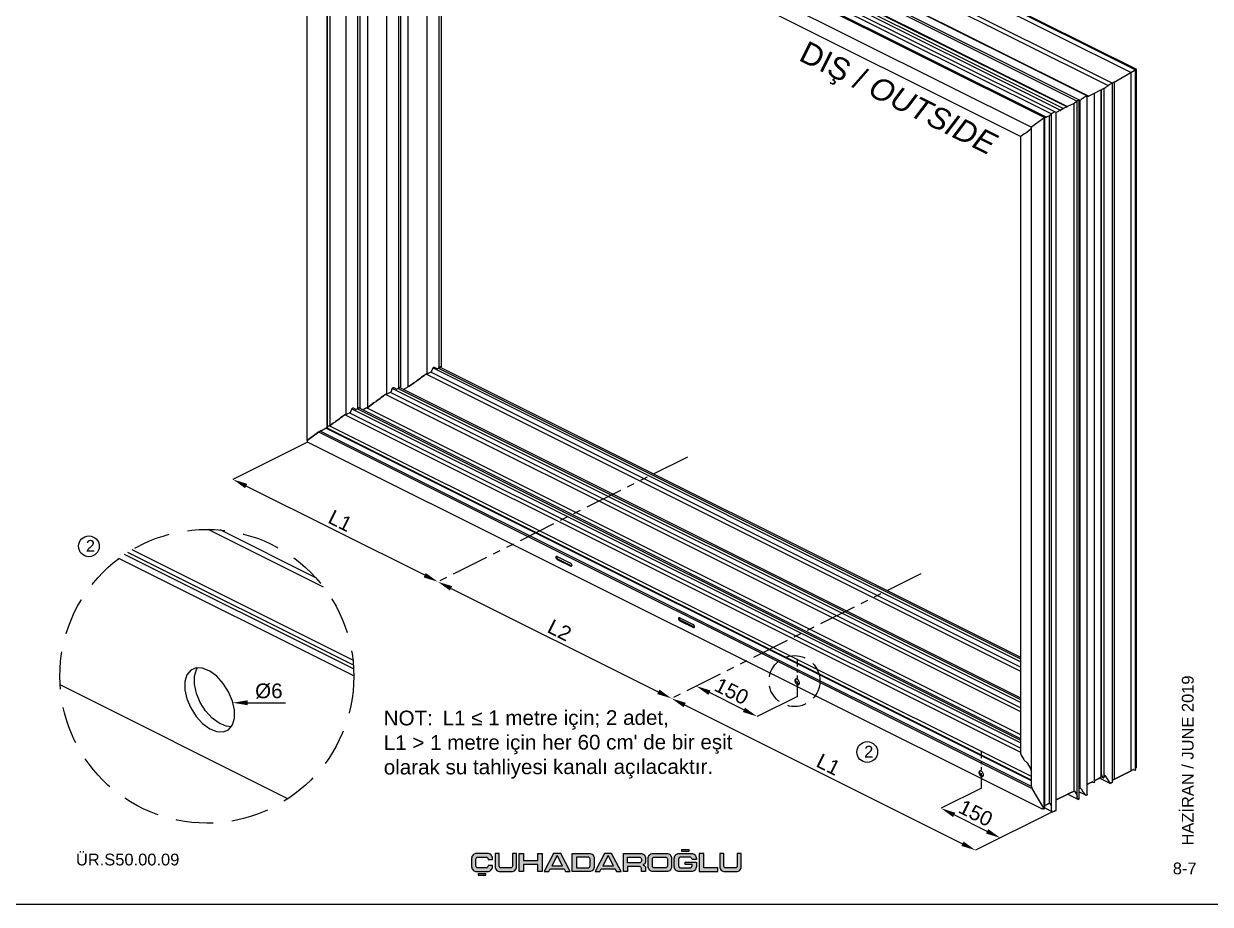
# Model space of a CAD drawing. Header units: millimetres. Extents: x 221 to 2771, y 196 to 840.
# Drawn here: x 1727.4 to 1928.8, y 542.6 to 692.2 of the extents above; entities that cross this region are included whole.
import ezdxf

# ---------------------------------------------------------------- set-up
doc = ezdxf.new("R2010")
doc.units = ezdxf.units.MM
doc.header["$PDMODE"] = 1
doc.linetypes.add('HIDDEN', pattern=[9.525, 6.35, -3.175])
doc.linetypes.add('PHANTOM', pattern=[12.7, 6.35, -1.27, 1.27, -1.27, 1.27, -1.27])
doc.layers.add('ANTET', color=7, linetype='Continuous')
doc.layers.add('antet_k', color=7, linetype='Continuous')
doc.styles.get("Standard").update_dxf_attribs({"font": 'arial.ttf'})
doc.dimstyles.new('ISO-25', dxfattribs={"dimtxt": 2.5, "dimasz": 2.5, "dimexe": 1.25, "dimexo": 0.625, "dimtad": 1, "dimtxsty": 'Standard', "dimcen": 2.5, "dimadec": 0, "dimazin": 0, "dimtfac": 1, "dimtmove": 0, "dimatfit": 3, "dimfxl": 1, "dimarcsym": 0})
doc.dimstyles.new('ISO-25$0', dxfattribs={"dimtxt": 2.5, "dimasz": 2.5, "dimexe": 1.25, "dimexo": 0.625, "dimtad": 1, "dimdec": 1, "dimtxsty": 'Standard', "dimcen": 2.5, "dimadec": 0, "dimazin": 0, "dimtfac": 1, "dimtdec": 1, "dimtmove": 0, "dimatfit": 3, "dimfxl": 1, "dimarcsym": 0})

# ---------------------------------------------------------------- blocks, each defined once
blk = doc.blocks.new('Rev.No.1A')
at = {"insert": (-570.02, 4668.22), "char_height": 2, "width": 54.4479, "attachment_point": 1}
blk.add_mtext('{\\C7;ÜR.S50.00.09}', dxfattribs=at)
blk = doc.blocks.new('S1.A')
at = {"color": 252}
blk.add_lwpolyline([(2269.17, -494.13), (2269.17, -791.13), (2479.17, -791.13), (2479.17, -494.13)], close=True, dxfattribs=at)
blk.add_blockref('Rev.No.1A', (2854.18, -5450.74))
blk = doc.blocks.new('ÇUHADAROĞLU')
at = {"layer": 'ANTET'}
h = blk.add_hatch(color=7, dxfattribs=at)
h.paths.add_polyline_path([(159.1, 19.64, -0.414214), (159.42, 19.96), (160.84, 19.96, -0.414214), (161.16, 19.64), (161.16, 19.54), (161.9, 19.54), (161.9, 19.73, 0.414214), (161.05, 20.59), (159.21, 20.59, 0.414214), (158.36, 19.73), (158.36, 18.36, 0.414214), (159.21, 17.51), (161.05, 17.51, 0.414214), (161.9, 18.36), (161.9, 18.55), (161.16, 18.55), (161.16, 18.46, -0.414214), (160.84, 18.13), (159.42, 18.13, -0.414214), (159.1, 18.46)])
h.paths.add_polyline_path([(159.48, 17.12), (159.48, 16.9), (160.78, 16.9), (160.78, 17.12)])
h.paths.add_polyline_path([(165.15, 17.51, 0.414214), (166, 18.36), (166, 20.59), (165.29, 20.59), (165.29, 18.39, -0.414214), (165.03, 18.13), (163.32, 18.13, -0.414214), (163.06, 18.39), (163.06, 20.59), (162.35, 20.59), (162.35, 18.36, 0.414214), (163.2, 17.51)])
h.paths.add_polyline_path([(167.19, 18.73), (169.58, 18.73), (169.58, 17.51), (170.32, 17.51), (170.32, 20.59), (169.58, 20.59), (169.58, 19.36), (167.19, 19.36), (167.19, 20.59), (166.45, 20.59), (166.45, 17.51), (167.19, 17.51)])
h.paths.add_polyline_path([(170.66, 17.51), (171.46, 17.51), (171.69, 17.95), (174.05, 17.95), (174.29, 17.51), (175.09, 17.51), (173.48, 20.6), (172.27, 20.6)])
h.paths.add_polyline_path([(171.97, 18.49), (172.87, 20.23), (173.78, 18.49)], flags=16)
h.paths.add_polyline_path([(175.43, 17.51), (178.34, 17.51, 0.414214), (179.19, 18.36), (179.19, 19.73, 0.414214), (178.34, 20.59), (175.43, 20.59)])
h.paths.add_polyline_path([(176.14, 19.96), (178.15, 19.96, -0.414214), (178.47, 19.64), (178.47, 18.46, -0.414214), (178.15, 18.13), (176.14, 18.13)], flags=16)
h.paths.add_polyline_path([(180.34, 17.95), (182.7, 17.95), (182.94, 17.51), (183.74, 17.51), (182.13, 20.6), (180.92, 20.6), (179.31, 17.51), (180.11, 17.51)])
h.paths.add_polyline_path([(180.62, 18.49), (181.52, 20.23), (182.43, 18.49)], flags=16)
h.paths.add_polyline_path([(184.84, 18.34), (186.84, 18.34, -0.414214), (187.17, 18.02), (187.17, 17.51), (187.88, 17.51), (187.88, 18.21, 0.203358), (187.78, 18.44, 0.098259), (187.5, 18.62), (187.5, 18.7, 0.058399), (187.74, 18.83, 0.246853), (187.88, 19.09), (187.88, 19.73, 0.414214), (187.03, 20.59), (184.13, 20.59), (184.13, 17.51), (184.84, 17.51)])
h.paths.add_polyline_path([(184.84, 18.99), (184.84, 19.96), (186.82, 19.96, -0.414214), (187.17, 19.61), (187.17, 19.31, -0.414214), (186.84, 18.99)], flags=16)
h.paths.add_polyline_path([(191.45, 17.51, 0.414214), (192.31, 18.36), (192.31, 19.73, 0.414214), (191.45, 20.59), (189.19, 20.59, 0.414214), (188.33, 19.73), (188.33, 18.36, 0.414214), (189.19, 17.51)])
h.paths.add_polyline_path([(189.37, 18.13, -0.414214), (189.05, 18.46), (189.05, 19.64, -0.414214), (189.37, 19.96), (191.27, 19.96, -0.414214), (191.59, 19.64), (191.59, 18.46, -0.414214), (191.27, 18.13)], flags=16)
h.paths.add_polyline_path([(193.61, 17.51), (195.66, 17.51, 0.414214), (196.51, 18.36), (196.51, 19.11), (194.59, 19.11), (194.59, 18.7), (195.78, 18.7), (195.78, 18.54, -0.414214), (195.37, 18.13), (193.9, 18.13, -0.414214), (193.49, 18.54), (193.49, 19.55, -0.414214), (193.9, 19.96), (195.37, 19.96, -0.407741), (195.78, 19.56), (196.51, 19.56), (196.51, 19.73, 0.414214), (195.66, 20.59), (193.61, 20.59, 0.414214), (192.76, 19.73), (192.76, 18.36, 0.414214)])
h.paths.add_polyline_path([(195.28, 20.97), (195.28, 21.19), (193.99, 21.19), (193.99, 20.97)])
h.paths.add_polyline_path([(200.14, 17.51), (200.14, 18.13), (197.76, 18.13), (197.76, 20.59), (196.97, 20.59), (196.97, 17.51)])
h.paths.add_polyline_path([(201.2, 18.39), (201.2, 20.59), (200.48, 20.59), (200.48, 18.36, 0.414214), (201.34, 17.51), (203.28, 17.51, 0.414214), (204.13, 18.36), (204.13, 20.59), (203.42, 20.59), (203.42, 18.39, -0.414214), (203.16, 18.13), (201.46, 18.13, -0.414214)])
h = blk.add_hatch(color=7, dxfattribs=at)
h.paths.add_polyline_path([(159.1, 19.64, -0.414214), (159.42, 19.96), (160.84, 19.96, -0.414214), (161.16, 19.64), (161.16, 19.54), (161.9, 19.54), (161.9, 19.73, 0.414214), (161.05, 20.59), (159.21, 20.59, 0.414214), (158.36, 19.73), (158.36, 18.36, 0.414214), (159.21, 17.51), (161.05, 17.51, 0.414214), (161.9, 18.36), (161.9, 18.55), (161.16, 18.55), (161.16, 18.46, -0.414214), (160.84, 18.13), (159.42, 18.13, -0.414214), (159.1, 18.46)])
h.paths.add_polyline_path([(159.48, 17.12), (159.48, 16.9), (160.78, 16.9), (160.78, 17.12)])
h.paths.add_polyline_path([(165.15, 17.51, 0.414214), (166, 18.36), (166, 20.59), (165.29, 20.59), (165.29, 18.39, -0.414214), (165.03, 18.13), (163.32, 18.13, -0.414214), (163.06, 18.39), (163.06, 20.59), (162.35, 20.59), (162.35, 18.36, 0.414214), (163.2, 17.51)])
h.paths.add_polyline_path([(167.19, 18.73), (169.58, 18.73), (169.58, 17.51), (170.32, 17.51), (170.32, 20.59), (169.58, 20.59), (169.58, 19.36), (167.19, 19.36), (167.19, 20.59), (166.45, 20.59), (166.45, 17.51), (167.19, 17.51)])
h.paths.add_polyline_path([(170.66, 17.51), (171.46, 17.51), (171.69, 17.95), (174.05, 17.95), (174.29, 17.51), (175.09, 17.51), (173.48, 20.6), (172.27, 20.6)])
h.paths.add_polyline_path([(171.97, 18.49), (172.87, 20.23), (173.78, 18.49)], flags=16)
h.paths.add_polyline_path([(175.43, 17.51), (178.34, 17.51, 0.414214), (179.19, 18.36), (179.19, 19.73, 0.414214), (178.34, 20.59), (175.43, 20.59)])
h.paths.add_polyline_path([(176.14, 19.96), (178.15, 19.96, -0.414214), (178.47, 19.64), (178.47, 18.46, -0.414214), (178.15, 18.13), (176.14, 18.13)], flags=16)
h.paths.add_polyline_path([(180.34, 17.95), (182.7, 17.95), (182.94, 17.51), (183.74, 17.51), (182.13, 20.6), (180.92, 20.6), (179.31, 17.51), (180.11, 17.51)])
h.paths.add_polyline_path([(180.62, 18.49), (181.52, 20.23), (182.43, 18.49)], flags=16)
h.paths.add_polyline_path([(184.84, 18.34), (186.84, 18.34, -0.414214), (187.17, 18.02), (187.17, 17.51), (187.88, 17.51), (187.88, 18.21, 0.203358), (187.78, 18.44, 0.098259), (187.5, 18.62), (187.5, 18.7, 0.058399), (187.74, 18.83, 0.246853), (187.88, 19.09), (187.88, 19.73, 0.414214), (187.03, 20.59), (184.13, 20.59), (184.13, 17.51), (184.84, 17.51)])
h.paths.add_polyline_path([(184.84, 18.99), (184.84, 19.96), (186.82, 19.96, -0.414214), (187.17, 19.61), (187.17, 19.31, -0.414214), (186.84, 18.99)], flags=16)
h.paths.add_polyline_path([(191.45, 17.51, 0.414214), (192.31, 18.36), (192.31, 19.73, 0.414214), (191.45, 20.59), (189.19, 20.59, 0.414214), (188.33, 19.73), (188.33, 18.36, 0.414214), (189.19, 17.51)])
h.paths.add_polyline_path([(189.37, 18.13, -0.414214), (189.05, 18.46), (189.05, 19.64, -0.414214), (189.37, 19.96), (191.27, 19.96, -0.414214), (191.59, 19.64), (191.59, 18.46, -0.414214), (191.27, 18.13)], flags=16)
h.paths.add_polyline_path([(193.61, 17.51), (195.66, 17.51, 0.414214), (196.51, 18.36), (196.51, 19.11), (194.59, 19.11), (194.59, 18.7), (195.78, 18.7), (195.78, 18.54, -0.414214), (195.37, 18.13), (193.9, 18.13, -0.414214), (193.49, 18.54), (193.49, 19.55, -0.414214), (193.9, 19.96), (195.37, 19.96, -0.407741), (195.78, 19.56), (196.51, 19.56), (196.51, 19.73, 0.414214), (195.66, 20.59), (193.61, 20.59, 0.414214), (192.76, 19.73), (192.76, 18.36, 0.414214)])
h.paths.add_polyline_path([(195.28, 20.97), (195.28, 21.19), (193.99, 21.19), (193.99, 20.97)])
h.paths.add_polyline_path([(200.14, 17.51), (200.14, 18.13), (197.76, 18.13), (197.76, 20.59), (196.97, 20.59), (196.97, 17.51)])
h.paths.add_polyline_path([(201.2, 18.39), (201.2, 20.59), (200.48, 20.59), (200.48, 18.36, 0.414214), (201.34, 17.51), (203.28, 17.51, 0.414214), (204.13, 18.36), (204.13, 20.59), (203.42, 20.59), (203.42, 18.39, -0.414214), (203.16, 18.13), (201.46, 18.13, -0.414214)])
at = {"layer": 'ANTET', "color": 7}
for points in [[(159.42, 18.13, -0.414214), (159.1, 18.46), (159.1, 19.64, -0.414214), (159.42, 19.96), (160.84, 19.96, -0.414214), (161.16, 19.64), (161.16, 19.54), (161.9, 19.54), (161.9, 19.73, 0.414214), (161.05, 20.59), (159.21, 20.59, 0.414214), (158.36, 19.73), (158.36, 18.36, 0.414214), (159.21, 17.51), (161.05, 17.51, 0.414214), (161.9, 18.36), (161.9, 18.55), (161.16, 18.55), (161.16, 18.46, -0.414214), (160.84, 18.13)], [(159.42, 18.13, -0.414214), (159.1, 18.46), (159.1, 19.64, -0.414214), (159.42, 19.96), (160.84, 19.96, -0.414214), (161.16, 19.64), (161.16, 19.54), (161.9, 19.54), (161.9, 19.73, 0.414214), (161.05, 20.59), (159.21, 20.59, 0.414214), (158.36, 19.73), (158.36, 18.36, 0.414214), (159.21, 17.51), (161.05, 17.51, 0.414214), (161.9, 18.36), (161.9, 18.55), (161.16, 18.55), (161.16, 18.46, -0.414214), (160.84, 18.13)], [(165.03, 18.13), (163.32, 18.13, -0.414214), (163.06, 18.39), (163.06, 20.59), (162.35, 20.59), (162.35, 18.36, 0.414214), (163.2, 17.51), (165.15, 17.51, 0.414214), (166, 18.36), (166, 20.59), (165.29, 20.59), (165.29, 18.39, -0.414214)], [(165.03, 18.13), (163.32, 18.13, -0.414214), (163.06, 18.39), (163.06, 20.59), (162.35, 20.59), (162.35, 18.36, 0.414214), (163.2, 17.51), (165.15, 17.51, 0.414214), (166, 18.36), (166, 20.59), (165.29, 20.59), (165.29, 18.39, -0.414214)], [(175.43, 17.51), (175.43, 20.59), (178.34, 20.59, -0.414214), (179.19, 19.73), (179.19, 18.36, -0.414214), (178.34, 17.51)], [(175.43, 17.51), (175.43, 20.59), (178.34, 20.59, -0.414214), (179.19, 19.73), (179.19, 18.36, -0.414214), (178.34, 17.51)], [(187.88, 18.21), (187.88, 17.51), (187.17, 17.51), (187.17, 18.02, 0.414214), (186.84, 18.34), (184.84, 18.34), (184.84, 17.51), (184.13, 17.51), (184.13, 20.59), (187.03, 20.59, -0.414214), (187.88, 19.73), (187.88, 19.09, -0.246853), (187.74, 18.83, -0.058399), (187.5, 18.7), (187.5, 18.62, -0.098259), (187.78, 18.44, -0.203358)], [(187.88, 18.21), (187.88, 17.51), (187.17, 17.51), (187.17, 18.02, 0.414214), (186.84, 18.34), (184.84, 18.34), (184.84, 17.51), (184.13, 17.51), (184.13, 20.59), (187.03, 20.59, -0.414214), (187.88, 19.73), (187.88, 19.09, -0.246853), (187.74, 18.83, -0.058399), (187.5, 18.7), (187.5, 18.62, -0.098259), (187.78, 18.44, -0.203358)], [(191.45, 17.51), (189.19, 17.51, -0.414214), (188.33, 18.36), (188.33, 19.73, -0.414214), (189.19, 20.59), (191.45, 20.59, -0.414214), (192.31, 19.73), (192.31, 18.36, -0.414214)], [(191.45, 17.51), (189.19, 17.51, -0.414214), (188.33, 18.36), (188.33, 19.73, -0.414214), (189.19, 20.59), (191.45, 20.59, -0.414214), (192.31, 19.73), (192.31, 18.36, -0.414214)], [(195.78, 18.54), (195.78, 18.7), (194.59, 18.7), (194.59, 19.11), (196.51, 19.11), (196.51, 18.36, -0.414214), (195.66, 17.51), (193.61, 17.51, -0.414214), (192.76, 18.36), (192.76, 19.73, -0.414214), (193.61, 20.59), (195.66, 20.59, -0.414214), (196.51, 19.73), (196.51, 19.56), (195.78, 19.56, 0.407741), (195.37, 19.96), (193.9, 19.96, 0.414214), (193.49, 19.55), (193.49, 18.54, 0.414214), (193.9, 18.13), (195.37, 18.13, 0.414214)], [(195.78, 18.54), (195.78, 18.7), (194.59, 18.7), (194.59, 19.11), (196.51, 19.11), (196.51, 18.36, -0.414214), (195.66, 17.51), (193.61, 17.51, -0.414214), (192.76, 18.36), (192.76, 19.73, -0.414214), (193.61, 20.59), (195.66, 20.59, -0.414214), (196.51, 19.73), (196.51, 19.56), (195.78, 19.56, 0.407741), (195.37, 19.96), (193.9, 19.96, 0.414214), (193.49, 19.55), (193.49, 18.54, 0.414214), (193.9, 18.13), (195.37, 18.13, 0.414214)], [(201.34, 17.51), (203.28, 17.51, 0.414214), (204.13, 18.36), (204.13, 20.59), (203.42, 20.59), (203.42, 18.39, -0.414214), (203.16, 18.13), (201.46, 18.13, -0.414214), (201.2, 18.39), (201.2, 20.59), (200.48, 20.59), (200.48, 18.36, 0.414214)], [(201.34, 17.51), (203.28, 17.51, 0.414214), (204.13, 18.36), (204.13, 20.59), (203.42, 20.59), (203.42, 18.39, -0.414214), (203.16, 18.13), (201.46, 18.13, -0.414214), (201.2, 18.39), (201.2, 20.59), (200.48, 20.59), (200.48, 18.36, 0.414214)], [(178.47, 19.64, 0.414214), (178.15, 19.96), (176.14, 19.96), (176.14, 18.13), (178.15, 18.13, 0.414214), (178.47, 18.46)], [(178.47, 19.64, 0.414214), (178.15, 19.96), (176.14, 19.96), (176.14, 18.13), (178.15, 18.13, 0.414214), (178.47, 18.46)], [(186.82, 19.96, -0.414214), (187.17, 19.61), (187.17, 19.31, -0.414214), (186.84, 18.99), (184.84, 18.99), (184.84, 19.96)], [(186.82, 19.96, -0.414214), (187.17, 19.61), (187.17, 19.31, -0.414214), (186.84, 18.99), (184.84, 18.99), (184.84, 19.96)], [(191.59, 19.64), (191.59, 18.46, -0.414214), (191.27, 18.13), (189.37, 18.13, -0.414214), (189.05, 18.46), (189.05, 19.64, -0.414214), (189.37, 19.96), (191.27, 19.96, -0.414214)], [(191.59, 19.64), (191.59, 18.46, -0.414214), (191.27, 18.13), (189.37, 18.13, -0.414214), (189.05, 18.46), (189.05, 19.64, -0.414214), (189.37, 19.96), (191.27, 19.96, -0.414214)]]:
    blk.add_lwpolyline(points, format="xyb", close=True, dxfattribs=at)
for points in [[(167.19, 20.59), (167.19, 19.36), (169.58, 19.36), (169.58, 20.59), (170.32, 20.59), (170.32, 17.51), (169.58, 17.51), (169.58, 18.73), (167.19, 18.73), (167.19, 17.51), (166.45, 17.51), (166.45, 20.59)], [(167.19, 20.59), (167.19, 19.36), (169.58, 19.36), (169.58, 20.59), (170.32, 20.59), (170.32, 17.51), (169.58, 17.51), (169.58, 18.73), (167.19, 18.73), (167.19, 17.51), (166.45, 17.51), (166.45, 20.59)], [(171.46, 17.51), (171.69, 17.95), (174.05, 17.95), (174.29, 17.51), (175.09, 17.51), (173.48, 20.6), (172.27, 20.6), (170.66, 17.51)], [(171.46, 17.51), (171.69, 17.95), (174.05, 17.95), (174.29, 17.51), (175.09, 17.51), (173.48, 20.6), (172.27, 20.6), (170.66, 17.51)], [(171.97, 18.49), (173.78, 18.49), (172.87, 20.23)], [(171.97, 18.49), (173.78, 18.49), (172.87, 20.23)], [(180.11, 17.51), (180.34, 17.95), (182.7, 17.95), (182.94, 17.51), (183.74, 17.51), (182.13, 20.6), (180.92, 20.6), (179.31, 17.51)], [(180.11, 17.51), (180.34, 17.95), (182.7, 17.95), (182.94, 17.51), (183.74, 17.51), (182.13, 20.6), (180.92, 20.6), (179.31, 17.51)], [(180.62, 18.49), (182.43, 18.49), (181.52, 20.23)], [(180.62, 18.49), (182.43, 18.49), (181.52, 20.23)], [(193.99, 21.19), (193.99, 20.97), (195.28, 20.97), (195.28, 21.19)], [(193.99, 21.19), (193.99, 20.97), (195.28, 20.97), (195.28, 21.19)], [(196.97, 20.59), (196.97, 17.51), (200.14, 17.51), (200.14, 18.13), (197.76, 18.13), (197.76, 20.59)], [(196.97, 20.59), (196.97, 17.51), (200.14, 17.51), (200.14, 18.13), (197.76, 18.13), (197.76, 20.59)], [(159.48, 17.12), (159.48, 16.9), (160.78, 16.9), (160.78, 17.12)], [(159.48, 17.12), (159.48, 16.9), (160.78, 16.9), (160.78, 17.12)]]:
    blk.add_lwpolyline(points, close=True, dxfattribs=at)
blk = doc.blocks.new('S50_SYF1')
blk.add_blockref('ÇUHADAROĞLU', (692.04, 2042.44))
at = {"layer": 'antet_k', "color": 0}
blk.add_blockref('S1.A', (-1500.92, 2845.51), dxfattribs=at)
blk = doc.blocks.new('*D111')
at = {"color": 0, "lineweight": -2}
for p, q in [((1602.47, 2136.4), (1602.47, 2136.4)), ((1635.02, 2120.14), (1604.71, 2135.28)), ((1637.25, 2119.02), (1637.25, 2119.02))]:
    blk.add_line(p, q, dxfattribs=at)
at = {"color": 0}
for points in [[(1604.89, 2135.65), (1604.52, 2134.91), (1602.47, 2136.4)], [(1634.83, 2119.76), (1635.2, 2120.51), (1637.25, 2119.02)]]:
    blk.add_solid(points, dxfattribs=at)
at = {"layer": 'Defpoints', "color": 0}
for p in [(1602.47, 2136.4), (1602.47, 2136.4), (1637.25, 2119.02)]:
    blk.add_point(p, dxfattribs=at)
at = {"color": 0, "insert": (1620.7, 2129.39), "char_height": 2.5, "attachment_point": 5, "rotation": 333.4505}
blk.add_mtext('{L1}', dxfattribs=at)
blk = doc.blocks.new('*D112')
at = {"color": 0, "lineweight": -2}
for p, q in [((1637.25, 2119.02), (1637.25, 2119.02)), ((1639.49, 2117.9), (1674.67, 2100.32)), ((1676.91, 2099.21), (1676.91, 2099.21))]:
    blk.add_line(p, q, dxfattribs=at)
at = {"color": 0}
for points in [[(1639.68, 2118.27), (1639.3, 2117.53), (1637.25, 2119.02)], [(1674.48, 2099.95), (1674.86, 2100.7), (1676.91, 2099.21)]]:
    blk.add_solid(points, dxfattribs=at)
at = {"layer": 'Defpoints', "color": 0}
for p in [(1637.25, 2119.02), (1676.91, 2099.21), (1676.91, 2099.21)]:
    blk.add_point(p, dxfattribs=at)
at = {"color": 0, "insert": (1657.92, 2110.79), "char_height": 2.5, "attachment_point": 5, "rotation": 333.4505}
blk.add_mtext('{L2}', dxfattribs=at)
blk = doc.blocks.new('*D113')
at = {"color": 0, "lineweight": -2}
for p, q in [((1676.91, 2099.21), (1676.91, 2099.21)), ((1679.14, 2098.09), (1726.29, 2074.53)), ((1728.53, 2073.41), (1728.53, 2073.41))]:
    blk.add_line(p, q, dxfattribs=at)
at = {"color": 0}
for points in [[(1679.33, 2098.46), (1678.96, 2097.71), (1676.91, 2099.21)], [(1726.11, 2074.16), (1726.48, 2074.9), (1728.53, 2073.41)]]:
    blk.add_solid(points, dxfattribs=at)
at = {"layer": 'Defpoints', "color": 0}
for p in [(1676.91, 2099.21), (1728.53, 2073.41), (1728.53, 2073.41)]:
    blk.add_point(p, dxfattribs=at)
at = {"color": 0, "insert": (1703.56, 2087.99), "char_height": 2.5, "attachment_point": 5, "rotation": 333.4505}
blk.add_mtext('{L1}', dxfattribs=at)
blk = doc.blocks.new('*D109')
at = {"color": 0, "lineweight": -2}
for p, q in [((1681.11, 2101.3), (1681.11, 2101.3)), ((1689.2, 2097.26), (1683.34, 2100.19)), ((1691.44, 2096.14), (1691.44, 2096.14))]:
    blk.add_line(p, q, dxfattribs=at)
at = {"color": 0}
for points in [[(1683.53, 2100.56), (1683.16, 2099.81), (1681.11, 2101.3)], [(1689.02, 2096.89), (1689.39, 2097.63), (1691.44, 2096.14)]]:
    blk.add_solid(points, dxfattribs=at)
at = {"layer": 'Defpoints', "color": 0}
for p in [(1681.11, 2101.3), (1681.11, 2101.3), (1691.44, 2096.14)]:
    blk.add_point(p, dxfattribs=at)
at = {"color": 0, "insert": (1687.12, 2100.42), "char_height": 2.5, "attachment_point": 5, "rotation": 333.4505}
blk.add_mtext('{150}', dxfattribs=at)
blk = doc.blocks.new('*D110')
at = {"color": 0, "lineweight": -2}
for p, q in [((1722.67, 2080.54), (1722.67, 2080.54)), ((1730.49, 2076.63), (1724.91, 2079.42)), ((1732.73, 2075.51), (1732.73, 2075.51))]:
    blk.add_line(p, q, dxfattribs=at)
at = {"color": 0}
for points in [[(1725.09, 2079.79), (1724.72, 2079.05), (1722.67, 2080.54)], [(1730.3, 2076.26), (1730.68, 2077), (1732.73, 2075.51)]]:
    blk.add_solid(points, dxfattribs=at)
at = {"layer": 'Defpoints', "color": 0}
for p in [(1722.67, 2080.54), (1722.67, 2080.54), (1732.73, 2075.51)]:
    blk.add_point(p, dxfattribs=at)
at = {"color": 0, "insert": (1728.55, 2079.72), "char_height": 2.5, "attachment_point": 5, "rotation": 333.4505}
blk.add_mtext('{150}', dxfattribs=at)
blk = doc.blocks.new('*D135')
at = {"color": 0, "lineweight": -2}
for p, q in [((1762.91, 576.85), (1762.91, 576.85)), ((1765.41, 576.85), (1771.83, 576.85))]:
    blk.add_line(p, q, dxfattribs=at)
at = {"color": 0}
blk.add_solid([(1765.41, 577.26), (1765.41, 576.43), (1762.91, 576.85)], dxfattribs=at)
at = {"layer": 'Defpoints', "color": 0}
blk.add_point((1762.91, 576.85), dxfattribs=at)
blk.add_point((1762.91, 576.85), dxfattribs=at)
at = {"color": 0, "insert": (1769.03, 578.82), "char_height": 2.5, "attachment_point": 5}
blk.add_mtext('{Ø6}', dxfattribs=at)
blk = doc.blocks.new('50S14 - STT.F1A')
at = {"color": 251, "linetype": 'Continuous'}
for p, q in [((1628.85, 2268.6), (1754.95, 2205.55)), ((1629.35, 2269.13), (1755.67, 2205.97)), ((1630.8, 2268.57), (1755.82, 2206.06)), ((1625.1, 2266.27), (1751.03, 2203.31)), ((1625.6, 2266.8), (1751.78, 2203.71)), ((1619.93, 2263.97), (1746.1, 2200.88)), ((1621.25, 2264.67), (1747.47, 2201.56)), ((1623.04, 2263.82), (1747.68, 2201.49)), ((1623.1, 2263.85), (1747.75, 2201.53)), ((1615.81, 2261.95), (1742.03, 2198.84)), ((1619.42, 2262.01), (1744.06, 2199.68)), ((1619.48, 2262.04), (1744.13, 2199.72)), ((1619.84, 2263.64), (1745.77, 2200.68)), ((1615.06, 2143), (1615.06, 2260.31)), ((1615.2, 2260.39), (1740.33, 2197.82)), ((1615.56, 2261.39), (1741.39, 2198.48)), ((1615.93, 2260.25), (1740.56, 2197.93)), ((1618.34, 2261.43), (1742.95, 2199.12)), ((1618.72, 2261.76), (1743.45, 2199.39)), ((1617.33, 2256.55), (1738.01, 2196.21)), ((1618.46, 2145.21), (1618.46, 2255.98)), ((1618.49, 2145.29), (1618.49, 2255.97)), ((1618.99, 2145.59), (1618.99, 2255.72)), ((1621.33, 2252.1), (1736.21, 2194.66)), ((1621.68, 2147.46), (1621.68, 2251.92)), ((1623.69, 2148.45), (1623.69, 2250.92)), ((1624.06, 2148.65), (1624.06, 2250.74)), ((1625.35, 2148.66), (1625.35, 2250.09)), ((1628.58, 2150.92), (1628.58, 2248.47)), ((1630.6, 2151.93), (1630.6, 2247.47)), ((1630.96, 2152.1), (1630.96, 2247.28)), ((1632.23, 2152.12), (1632.23, 2246.65)), ((1635.46, 2154.38), (1635.46, 2245.03)), ((1637.48, 2155.39), (1637.48, 2244.03)), ((1637.84, 2155.56), (1637.84, 2243.84)), ((1752.07, 2203.89), (1755.82, 2206.06)), ((1754.95, 2086.89), (1754.95, 2205.55)), ((1755.67, 2087.15), (1755.67, 2205.97)), ((1755.82, 2087.4), (1755.82, 2206.06)), ((1751.13, 2203.39), (1751.04, 2203.32)), ((1751.73, 2203.7), (1751.2, 2203.43)), ((1751.9, 2203.8), (1751.78, 2203.71)), ((1751.78, 2085.06), (1751.78, 2203.71)), ((1752.11, 2203.65), (1752.07, 2203.89)), ((1752.11, 2085.47), (1752.11, 2203.65)), ((1747.14, 2201.38), (1746.81, 2201.16)), ((1747.46, 2201.56), (1747.34, 2201.5)), ((1747.47, 2082.85), (1747.47, 2201.56)), ((1747.68, 2201.49), (1747.47, 2201.39)), ((1747.75, 2201.53), (1747.68, 2201.49)), ((1750.52, 2202.91), (1747.75, 2201.53)), ((1748.73, 2084.99), (1748.73, 2202.02)), ((1749.85, 2085.82), (1749.85, 2202.58)), ((1749.91, 2086.28), (1749.91, 2202.61)), ((1750.36, 2085.93), (1750.36, 2202.83)), ((1750.95, 2203.21), (1750.59, 2202.95)), ((1751.03, 2203.31), (1750.96, 2203.22)), ((1743.45, 2199.39), (1743.34, 2199.35)), ((1744.06, 2199.68), (1743.46, 2199.38)), ((1744.13, 2199.72), (1744.06, 2199.68)), ((1745.26, 2200.28), (1744.13, 2199.72)), ((1745.26, 2083.48), (1745.26, 2200.28)), ((1745.69, 2200.58), (1745.33, 2200.32)), ((1745.77, 2200.65), (1745.7, 2200.59)), ((1745.77, 2082.31), (1745.77, 2200.68)), ((1745.87, 2200.76), (1745.78, 2200.69)), ((1746.06, 2200.86), (1745.94, 2200.8)), ((1746.11, 2082.22), (1746.11, 2200.88)), ((1746.25, 2200.77), (1746.11, 2200.7)), ((1746.25, 2083.98), (1746.25, 2200.77)), ((1746.75, 2201.11), (1746.47, 2200.91)), ((1740.1, 2197.75), (1738.1, 2196.3)), ((1740.27, 2197.84), (1740.17, 2197.79)), ((1740.17, 2080.49), (1740.17, 2197.79)), ((1740.26, 2080.55), (1740.26, 2197.83)), ((1740.55, 2197.93), (1740.29, 2197.8)), ((1740.63, 2197.97), (1740.61, 2197.95)), ((1741.06, 2198.18), (1740.66, 2197.98)), ((1741.06, 2081.39), (1741.06, 2198.18)), ((1741.39, 2198.41), (1741.13, 2198.23)), ((1741.39, 2080.22), (1741.39, 2198.48)), ((1742.01, 2198.84), (1741.66, 2198.66)), ((1742.93, 2199.12), (1742.21, 2198.75)), ((1742.21, 2080.22), (1742.21, 2198.75)), ((1743.01, 2199.09), (1742.99, 2199.08)), ((1743.23, 2199.28), (1743.02, 2199.12)), ((1737.17, 2195.33), (1737.03, 2195.25)), ((1737.92, 2195.87), (1737.29, 2195.41)), ((1738.01, 2084.24), (1738.01, 2196.21)), ((1736.21, 2089.8), (1736.21, 2194.66)), ((1736.69, 2195.02), (1736.28, 2194.72)), ((1636.44, 2155.34), (1736.21, 2105.41)), ((1637.11, 2155.2), (1636.7, 2155.41)), ((1637.11, 2155.2), (1637.53, 2155.41)), ((1736.21, 2105.86), (1637.32, 2155.31)), ((1637.77, 2155.53), (1637.59, 2155.44)), ((1637.59, 2155.44), (1637.77, 2155.53)), ((1736.21, 2106.16), (1637.61, 2155.46)), ((1633.57, 2153.06), (1633.5, 2153.01)), ((1633.5, 2153.01), (1633.57, 2153.06)), ((1634.31, 2153.59), (1633.68, 2153.13)), ((1633.68, 2153.13), (1634.31, 2153.59)), ((1634.36, 2153.65), (1634.36, 2153.63)), ((1634.36, 2153.63), (1634.36, 2153.65)), ((1634.92, 2154.07), (1634.5, 2153.77)), ((1634.5, 2153.77), (1634.92, 2154.07)), ((1736.21, 2103.8), (1635.25, 2154.28)), ((1635.44, 2154.37), (1635.26, 2154.28)), ((1635.26, 2154.28), (1635.44, 2154.37)), ((1635.52, 2154.41), (1636.21, 2154.75)), ((1636.02, 2154.66), (1736.21, 2104.51)), ((1636.24, 2154.75), (1636.24, 2154.91)), ((1628.64, 2150.95), (1629.33, 2151.29)), ((1629.14, 2151.2), (1736.21, 2097.6)), ((1629.36, 2151.29), (1629.36, 2151.45)), ((1629.56, 2151.87), (1736.21, 2098.51)), ((1630.23, 2151.74), (1629.82, 2151.95)), ((1630.23, 2151.74), (1630.65, 2151.95)), ((1736.21, 2098.96), (1630.44, 2151.85)), ((1630.89, 2152.07), (1630.71, 2151.98)), ((1630.71, 2151.98), (1630.89, 2152.07)), ((1736.21, 2099.26), (1630.73, 2152)), ((1631.36, 2151.68), (1632.23, 2152.12)), ((1633.27, 2152.86), (1632.3, 2152.16)), ((1632.3, 2152.16), (1633.27, 2152.86)), ((1626.39, 2149.4), (1625.42, 2148.7)), ((1625.42, 2148.7), (1626.39, 2149.4)), ((1626.69, 2149.6), (1626.62, 2149.55)), ((1626.62, 2149.55), (1626.69, 2149.6)), ((1627.44, 2150.13), (1626.8, 2149.67)), ((1626.8, 2149.67), (1627.44, 2150.13)), ((1627.48, 2150.18), (1627.48, 2150.17)), ((1627.48, 2150.17), (1627.48, 2150.18)), ((1628.04, 2150.61), (1627.62, 2150.31)), ((1627.62, 2150.31), (1628.04, 2150.61)), ((1736.21, 2096.9), (1628.37, 2150.82)), ((1628.56, 2150.91), (1628.38, 2150.82)), ((1628.38, 2150.82), (1628.56, 2150.91)), ((1621.13, 2147.16), (1620.72, 2146.86)), ((1620.72, 2146.86), (1621.13, 2147.16)), ((1621.66, 2147.46), (1621.47, 2147.37)), ((1621.47, 2147.37), (1621.66, 2147.46)), ((1736.21, 2090), (1621.47, 2147.36)), ((1621.76, 2147.48), (1622.45, 2147.83)), ((1622.25, 2147.73), (1736.21, 2090.75)), ((1622.48, 2147.82), (1622.48, 2147.99)), ((1622.67, 2148.41), (1736.21, 2091.64)), ((1623.35, 2148.28), (1622.94, 2148.48)), ((1623.35, 2148.28), (1623.77, 2148.49)), ((1736.21, 2092.04), (1623.57, 2148.39)), ((1623.99, 2148.62), (1623.8, 2148.53)), ((1623.8, 2148.53), (1623.99, 2148.62)), ((1736.21, 2092.36), (1623.83, 2148.55)), ((1625.35, 2148.66), (1624.69, 2148.33)), ((1624.69, 2148.33), (1625.35, 2148.66)), ((1736.21, 2093.02), (1625.14, 2148.55)), ((1618.46, 2145.21), (1617.53, 2144.74)), ((1617.53, 2144.74), (1618.46, 2145.21)), ((1738.01, 2085.23), (1618.25, 2145.11)), ((1738.01, 2085.32), (1618.34, 2145.15)), ((1618.51, 2145.24), (1618.51, 2145.28)), ((1618.54, 2145.26), (1618.51, 2145.24)), ((1618.51, 2145.24), (1618.54, 2145.26)), ((1618.99, 2145.59), (1618.8, 2145.5)), ((1618.8, 2145.5), (1618.99, 2145.59)), ((1738.01, 2085.92), (1618.82, 2145.51)), ((1619.49, 2145.95), (1619.03, 2145.62)), ((1619.03, 2145.62), (1619.49, 2145.95)), ((1619.79, 2146.15), (1619.72, 2146.1)), ((1619.72, 2146.1), (1619.79, 2146.15)), ((1620.53, 2146.68), (1619.9, 2146.22)), ((1619.9, 2146.22), (1620.53, 2146.68)), ((1620.58, 2146.73), (1620.58, 2146.72)), ((1620.58, 2146.72), (1620.58, 2146.73)), ((1617.07, 2144.47), (1615.07, 2143.01)), ((1615.07, 2143.01), (1617.07, 2144.47)), ((1738.1, 2083.93), (1617.05, 2144.45)), ((1738.01, 2084.24), (1617.28, 2144.6)), ((1739.66, 2080.53), (1615.15, 2142.74)), ((1657.49, 2123.3), (1659.77, 2122.16)), ((1657.65, 2122.88), (1657.52, 2122.79)), ((1657.65, 2122.88), (1659.93, 2121.74)), ((1657.52, 2122.79), (1659.8, 2121.65)), ((1659.93, 2121.74), (1659.8, 2121.65)), ((1660.01, 2121.71), (1659.93, 2121.74)), ((1678.31, 2112.9), (1680.59, 2111.76)), ((1678.47, 2112.48), (1678.34, 2112.39)), ((1678.34, 2112.39), (1680.62, 2111.25)), ((1678.47, 2112.48), (1680.75, 2111.34)), ((1680.75, 2111.34), (1680.62, 2111.25)), ((1680.83, 2111.31), (1680.75, 2111.34)), ((1736.28, 2089.56), (1736.69, 2088.85)), ((1737.03, 2088.49), (1737.17, 2088.4)), ((1737.29, 2088.28), (1737.92, 2087.19)), ((1754.95, 2086.89), (1751.78, 2085.31)), ((1751.78, 2085.31), (1754.93, 2086.88)), ((1755.31, 2087.12), (1754.95, 2086.89)), ((1755.31, 2087.12), (1755.36, 2087.09)), ((1755.36, 2087.09), (1755.37, 2087.08)), ((1755.4, 2087.05), (1755.64, 2087.03)), ((1755.67, 2087.47), (1755.76, 2087.4)), ((1755.68, 2087.15), (1755.67, 2087.15)), ((1755.68, 2087.46), (1755.69, 2087.46)), ((1755.68, 2087.46), (1755.69, 2087.45)), ((1755.82, 2087.4), (1755.8, 2087.39)), ((1747.7, 2084.71), (1747.47, 2084.59)), ((1747.47, 2084.59), (1747.68, 2084.69)), ((1747.68, 2084.77), (1747.75, 2084.73)), ((1747.7, 2084.76), (1747.7, 2084.71)), ((1747.75, 2084.73), (1748.37, 2085.04)), ((1748.37, 2085.04), (1747.77, 2084.74)), ((1748.37, 2085.04), (1748.42, 2085.01)), ((1748.42, 2085.01), (1748.42, 2085)), ((1748.46, 2084.97), (1748.7, 2084.95)), ((1748.73, 2085.38), (1748.74, 2085.38)), ((1748.73, 2085.38), (1748.75, 2085.37)), ((1748.73, 2085.38), (1748.82, 2085.32)), ((1748.86, 2085.31), (1749.83, 2085.79)), ((1749.86, 2085.81), (1748.88, 2085.32)), ((1749.61, 2085.68), (1751.31, 2084.83)), ((1749.85, 2086.43), (1749.91, 2086.4)), ((1749.85, 2086.31), (1749.91, 2086.27)), ((1749.85, 2086), (1749.87, 2085.84)), ((1749.86, 2085.9), (1750.14, 2085.76)), ((1749.9, 2086.52), (1749.91, 2086.51)), ((1749.92, 2086.25), (1750.13, 2085.78)), ((1750.24, 2085.72), (1750.35, 2085.92)), ((1750.38, 2085.93), (1750.27, 2085.73)), ((1750.47, 2086.09), (1750.36, 2086.04)), ((1750.36, 2086.03), (1750.47, 2086.09)), ((1750.36, 2085.99), (1750.37, 2085.97)), ((1750.51, 2086.06), (1751.32, 2084.82)), ((1751.38, 2084.78), (1751.73, 2084.96)), ((1751.75, 2084.97), (1751.4, 2084.79)), ((1738.1, 2083.93), (1740.06, 2080.55)), ((1744.08, 2082.9), (1742.21, 2081.96)), ((1742.21, 2081.96), (1744.06, 2082.88)), ((1744.06, 2082.96), (1744.13, 2082.92)), ((1744.08, 2082.95), (1744.08, 2082.9)), ((1744.13, 2082.92), (1745.26, 2083.48)), ((1745.26, 2083.48), (1744.15, 2082.93)), ((1744.19, 2082.95), (1745.87, 2082.11)), ((1745.33, 2083.44), (1745.69, 2082.83)), ((1745.7, 2082.8), (1745.77, 2082.63)), ((1746.25, 2083.98), (1746.11, 2083.91)), ((1746.11, 2083.91), (1746.25, 2083.98)), ((1746.11, 2083.36), (1747.16, 2082.83)), ((1746.47, 2083.84), (1746.75, 2083.36)), ((1746.81, 2083.27), (1747.14, 2082.85)), ((1747.34, 2082.76), (1747.46, 2082.82)), ((1747.48, 2082.83), (1747.36, 2082.77)), ((1747.47, 2082.92), (1747.48, 2082.91)), ((1740.27, 2080.54), (1740.19, 2080.5)), ((1740.58, 2081.14), (1740.26, 2080.99)), ((1740.26, 2080.99), (1740.55, 2081.13)), ((1740.26, 2080.63), (1740.27, 2080.61)), ((1740.28, 2080.6), (1741.49, 2079.99)), ((1740.55, 2081.21), (1740.62, 2081.16)), ((1740.58, 2081.19), (1740.58, 2081.14)), ((1740.62, 2081.16), (1741.06, 2081.39)), ((1741.06, 2081.39), (1740.64, 2081.18)), ((1741.13, 2081.34), (1741.39, 2080.9)), ((1745.78, 2082.26), (1745.87, 2082.1)), ((1745.94, 2082.06), (1746.06, 2082.12)), ((1746.08, 2082.13), (1745.96, 2082.07)), ((1746.11, 2082.33), (1746.11, 2082.33)), ((1740.17, 2080.49), (1740.25, 2080.53)), ((1741.66, 2079.92), (1742.19, 2080.19)), ((1742.22, 2080.2), (1741.69, 2079.93)), ((1742.21, 2080.29), (1742.22, 2080.28))]:
    blk.add_line(p, q, dxfattribs=at)
at = {"color": 7}
for p, q in [((1615.15, 2142.74), (1602.47, 2136.4)), ((1741.57, 2079.93), (1728.53, 2073.41))]:
    blk.add_line(p, q, dxfattribs=at)
at = {"color": 32, "linetype": 'PHANTOM'}
for p, q in [((1679.6, 2140.19), (1637.25, 2119.02)), ((1719.25, 2120.38), (1676.91, 2099.21))]:
    blk.add_line(p, q, dxfattribs=at)
at = {"color": 32, "linetype": 'PHANTOM', "ltscale": 0.4}
for p, q in [((1698.28, 2099.56), (1698.28, 2105.91)), ((1729.52, 2083.96), (1729.52, 2090.3))]:
    blk.add_line(p, q, dxfattribs=at)
for p, q in [((1698.28, 2099.56), (1691.44, 2096.14)), ((1729.52, 2083.96), (1722.67, 2080.54))]:
    blk.add_line(p, q)
at = {"color": 251, "linetype": 'Continuous', "flags": 128}
for points in [[(1657.49, 2123.3), (1657.4, 2123.33), (1657.33, 2123.31), (1657.29, 2123.25), (1657.28, 2123.16), (1657.3, 2123.06), (1657.36, 2122.95), (1657.43, 2122.86), (1657.52, 2122.79)], [(1659.8, 2121.65), (1659.89, 2121.63), (1659.96, 2121.65), (1660, 2121.71), (1660.02, 2121.79), (1659.99, 2121.9), (1659.94, 2122.01), (1659.86, 2122.1), (1659.77, 2122.16)], [(1678.31, 2112.9), (1678.22, 2112.92), (1678.15, 2112.91), (1678.11, 2112.85), (1678.1, 2112.76), (1678.12, 2112.65), (1678.17, 2112.55), (1678.25, 2112.45), (1678.34, 2112.39)], [(1680.62, 2111.25), (1680.71, 2111.23), (1680.78, 2111.24), (1680.82, 2111.3), (1680.84, 2111.39), (1680.81, 2111.5), (1680.76, 2111.61), (1680.68, 2111.7), (1680.59, 2111.76)]]:
    blk.add_lwpolyline(points, dxfattribs=at)
at = {"flags": 128}
for points in [[(1698.25, 2101.58), (1698.35, 2101.54), (1698.45, 2101.53), (1698.53, 2101.57), (1698.59, 2101.64), (1698.62, 2101.74), (1698.62, 2101.87), (1698.59, 2102.01), (1698.53, 2102.15), (1698.45, 2102.28), (1698.35, 2102.39), (1698.25, 2102.47), (1698.14, 2102.51), (1698.04, 2102.52), (1697.96, 2102.48), (1697.9, 2102.41), (1697.87, 2102.31), (1697.87, 2102.18), (1697.9, 2102.04), (1697.96, 2101.9), (1698.04, 2101.77), (1698.14, 2101.66), (1698.25, 2101.58)], [(1698.39, 2101.67), (1698.28, 2101.75), (1698.18, 2101.86), (1698.1, 2101.99), (1698.04, 2102.12), (1698.01, 2102.26), (1698.01, 2102.39), (1698.04, 2102.49), (1698.06, 2102.52)], [(1698.58, 2101.62), (1698.5, 2101.62), (1698.39, 2101.67)], [(1729.48, 2085.98), (1729.59, 2085.93), (1729.68, 2085.93), (1729.77, 2085.96), (1729.83, 2086.04), (1729.86, 2086.14), (1729.86, 2086.26), (1729.83, 2086.4), (1729.77, 2086.54), (1729.68, 2086.67), (1729.59, 2086.78), (1729.48, 2086.86), (1729.37, 2086.9), (1729.27, 2086.91), (1729.19, 2086.87), (1729.13, 2086.8), (1729.1, 2086.7), (1729.1, 2086.57), (1729.13, 2086.44), (1729.19, 2086.3), (1729.27, 2086.17), (1729.37, 2086.06), (1729.48, 2085.98)], [(1729.62, 2086.06), (1729.51, 2086.14), (1729.41, 2086.25), (1729.33, 2086.38), (1729.27, 2086.52), (1729.24, 2086.66), (1729.24, 2086.78), (1729.27, 2086.89), (1729.29, 2086.91)], [(1729.81, 2086.01), (1729.73, 2086.02), (1729.62, 2086.06)]]:
    blk.add_lwpolyline(points, dxfattribs=at)
at = {"color": 251, "linetype": 'Continuous'}
for centre, radius, start, end in [((1615.47, 2143.01), 0.414, 180.4781, 220.1918), ((1657.84, 2123.26), 0.43, 171.5962, 243.7395), ((1678.66, 2112.86), 0.43, 171.5962, 243.7395), ((1739.98, 2081.29), 0.826, 246.6706, 283.039)]:
    blk.add_arc(centre, radius, start, end, dxfattribs=at)
for centre, major_axis, ratio, start_param, end_param in [((1751.17, 2203.41), (-0.0479, -0.0296), 0.08152, 3.876651, 5.447448), ((1751.62, 2203.61), (0.16, 0.099), 0.08152, 6.232846, 7.018244), ((1752.42, 2203.06), (0.638, 0.638), 1, 1.179249, 1.390532), ((1747.22, 2201.42), (-0.16, -0.099), 0.08152, 3.876651, 5.185648), ((1747.42, 2201.53), (-0.0479, -0.0296), 0.08152, 3.091253, 3.876651), ((1750.56, 2202.94), (0.0479, 0.0296), 0.08152, 3.876651, 5.447448), ((1750.89, 2203.18), (-0.0799, -0.0494), 0.08152, 2.305855, 2.567654), ((1751.08, 2203.34), (0.0479, 0.0296), 0.08152, 2.305855, 3.091253), ((1743.42, 2199.37), (-0.032, -0.0198), 0.08152, 3.091253, 3.527585), ((1745.29, 2200.31), (0.0479, 0.0296), 0.08152, 3.876651, 5.447448), ((1745.63, 2200.55), (-0.0799, -0.0494), 0.08152, 2.305855, 2.567654), ((1745.82, 2200.71), (0.0479, 0.0296), 0.08152, 2.305855, 3.091253), ((1745.91, 2200.78), (-0.0479, -0.0296), 0.08152, 3.876651, 5.447448), ((1745.95, 2200.78), (-0.16, -0.099), 0.08152, 3.091253, 3.876651), ((1746.36, 2200.86), (0.16, 0.099), 0.08152, 3.876651, 5.447448), ((1746.96, 2201.22), (-0.304, -0.188), 0.08152, 5.185648, 5.447448), ((1740.14, 2197.76), (-0.0479, -0.0296), 0.08152, 3.876651, 5.447448), ((1740.24, 2197.81), (-0.0479, -0.0296), 0.08152, 3.091253, 3.876651), ((1740.51, 2197.9), (-0.0479, -0.0296), 0.08152, 3.091253, 3.876651), ((1740.61, 2197.96), (0.0479, 0.0296), 0.08152, 3.091253, 4.66205), ((1740.63, 2197.96), (-0.0479, -0.0296), 0.08152, 3.876651, 4.662049), ((1741.1, 2198.21), (0.0479, 0.0296), 0.08152, 3.876651, 5.447448), ((1741.55, 2198.58), (-0.16, -0.099), 0.08152, 3.876651, 6.232846), ((1741.98, 2198.81), (-0.0479, -0.0296), 0.08152, 3.091253, 3.876651), ((1742.9, 2199.09), (0.0479, 0.0296), 0.08152, 6.232846, 7.018244), ((1743.04, 2199.13), (-0.192, -0.119), 0.08152, 0.98372, 1.258657), ((1743.06, 2199.14), (0.0479, 0.0296), 0.08152, 2.480388, 3.091253), ((1743.28, 2199.31), (-0.0639, -0.0395), 0.08152, 3.527585, 5.621981), ((1737.17, 2195.35), (0.16, 0.099), 0.08152, 4.66205, 5.447448), ((1737.8, 2195.81), (-0.16, -0.099), 0.08152, 2.305855, 3.091253), ((1738.28, 2196.11), (0.32, 0.198), 0.08152, 2.572886, 3.091253), ((1738.33, 2196.41), (0.32, 0.198), 0.08152, 2.305855, 3.091253), ((1736.45, 2194.81), (0.24, 0.148), 0.08152, 2.305855, 3.091253), ((1737.03, 2195.19), (-0.479, -0.296), 0.08152, 4.66205, 5.447448), ((1636.52, 2155.05), (0.179, 0.358), 0.612372, 6.283185, 8.538701), ((1637.53, 2155.4), (-0.0799, -0.0494), 0.08152, 3.876651, 4.528285), ((1637.53, 2155.4), (0.0799, 0.0494), 0.08152, 0.735059, 1.386692), ((1637.6, 2155.41), (-0.24, -0.148), 0.08152, 3.191932, 3.876651), ((1637.6, 2155.41), (0.24, 0.148), 0.08152, 0.050339, 0.735059), ((1633.57, 2153.08), (0.16, 0.099), 0.08152, 4.66205, 5.447448), ((1633.57, 2153.08), (-0.16, -0.099), 0.08152, 1.520457, 2.305855), ((1634.2, 2153.53), (-0.16, -0.099), 0.08152, 2.305855, 3.091253), ((1634.2, 2153.53), (0.16, 0.099), 0.08152, 5.447448, 6.232846), ((1634.84, 2153.94), (0.479, 0.296), 0.08152, 2.305855, 3.091253), ((1634.84, 2153.94), (-0.479, -0.296), 0.08152, 5.447448, 6.232846), ((1635.09, 2154.16), (-0.24, -0.148), 0.08152, 3.876651, 5.447448), ((1635.09, 2154.16), (0.24, 0.148), 0.08152, 0.735059, 2.305855), ((1635.38, 2154.33), (-0.0799, -0.0494), 0.08152, 3.191932, 3.876651), ((1635.38, 2154.33), (0.0799, 0.0494), 0.08152, 0.050339, 0.735059), ((1635.52, 2154.38), (0.0156, 0.0299), 0.553062, 0.755408, 2.222817), ((1636.21, 2154.71), (0.0215, 0.0429), 0.612372, 6.283185, 6.967905), ((1629.33, 2151.25), (0.0215, 0.0429), 0.612372, 6.283185, 6.967905), ((1629.64, 2151.59), (0.179, 0.358), 0.612372, 6.283185, 8.538701), ((1630.65, 2151.94), (-0.0799, -0.0494), 0.08152, 3.876651, 4.528285), ((1630.65, 2151.94), (0.0799, 0.0494), 0.08152, 0.735059, 1.386692), ((1630.72, 2151.95), (-0.24, -0.148), 0.08152, 3.191932, 3.876651), ((1630.72, 2151.95), (0.24, 0.148), 0.08152, 0.050339, 0.735059), ((1633.5, 2152.98), (-0.32, -0.198), 0.08152, 4.66205, 5.447448), ((1633.5, 2152.98), (0.32, 0.198), 0.08152, 1.520457, 2.305855), ((1626.62, 2149.52), (-0.32, -0.198), 0.08152, 4.66205, 5.447448), ((1626.62, 2149.52), (0.32, 0.198), 0.08152, 1.520457, 2.305855), ((1626.69, 2149.61), (0.16, 0.099), 0.08152, 4.66205, 5.447448), ((1626.69, 2149.61), (-0.16, -0.099), 0.08152, 1.520457, 2.305855), ((1627.32, 2150.07), (-0.16, -0.099), 0.08152, 2.305855, 3.091253), ((1627.32, 2150.07), (0.16, 0.099), 0.08152, 5.447448, 6.232846), ((1627.96, 2150.48), (0.479, 0.296), 0.08152, 2.305855, 3.091253), ((1627.96, 2150.48), (-0.479, -0.296), 0.08152, 5.447448, 6.232846), ((1628.21, 2150.69), (-0.24, -0.148), 0.08152, 3.876651, 5.447448), ((1628.21, 2150.69), (0.24, 0.148), 0.08152, 0.735059, 2.305855), ((1628.5, 2150.87), (-0.0799, -0.0494), 0.08152, 3.191932, 3.876651), ((1628.5, 2150.87), (0.0799, 0.0494), 0.08152, 0.050339, 0.735059), ((1628.64, 2150.92), (0.0156, 0.0299), 0.553062, 0.755408, 2.222817), ((1621.3, 2147.24), (-0.24, -0.148), 0.08152, 3.876651, 5.447448), ((1621.3, 2147.24), (0.24, 0.148), 0.08152, 0.735059, 2.305855), ((1621.6, 2147.42), (-0.0799, -0.0494), 0.08152, 3.191932, 3.876651), ((1621.6, 2147.42), (0.0799, 0.0494), 0.08152, 0.050339, 0.735059), ((1621.76, 2147.46), (0.0179, 0.0309), 0.524884, 0.834321, 2.506682), ((1622.45, 2147.79), (0.0215, 0.0429), 0.612372, 6.283185, 6.967905), ((1622.76, 2148.13), (0.179, 0.358), 0.612372, 6.283185, 8.538701), ((1623.75, 2148.49), (-0.0799, -0.0494), 0.08152, 3.876651, 4.528285), ((1623.75, 2148.49), (0.0799, 0.0494), 0.08152, 0.735059, 1.386692), ((1623.82, 2148.5), (-0.24, -0.148), 0.08152, 3.191932, 3.876651), ((1623.82, 2148.5), (0.24, 0.148), 0.08152, 0.050339, 0.735059), ((1625.39, 2148.68), (0.0479, 0.0296), 0.08152, 3.876651, 5.447448), ((1625.39, 2148.68), (-0.0479, -0.0296), 0.08152, 0.735059, 2.305855), ((1618.49, 2145.23), (0.032, 0.0198), 0.08152, 3.876651, 5.447448), ((1618.49, 2145.23), (-0.032, -0.0198), 0.08152, 0.735059, 2.305855), ((1618.67, 2145.41), (0.184, 0.114), 0.08152, 0.735059, 3.191932), ((1618.67, 2145.41), (-0.184, -0.114), 0.08152, 3.876651, 6.333525), ((1619.01, 2145.61), (0.032, 0.0198), 0.08152, 3.876651, 5.447448), ((1619.01, 2145.61), (-0.032, -0.0198), 0.08152, 0.735059, 2.305855), ((1619.72, 2146.06), (-0.32, -0.198), 0.08152, 4.66205, 5.447448), ((1619.72, 2146.06), (0.32, 0.198), 0.08152, 1.520457, 2.305855), ((1619.79, 2146.16), (0.16, 0.099), 0.08152, 4.66205, 5.447448), ((1619.79, 2146.16), (-0.16, -0.099), 0.08152, 1.520457, 2.305855), ((1620.42, 2146.62), (-0.16, -0.099), 0.08152, 2.305855, 3.091253), ((1620.42, 2146.62), (0.16, 0.099), 0.08152, 5.447448, 6.232846), ((1621.06, 2147.03), (0.479, 0.296), 0.08152, 2.305855, 3.091253), ((1621.06, 2147.03), (-0.479, -0.296), 0.08152, 5.447448, 6.232846), ((1615.1, 2143.03), (0.0479, 0.0296), 0.08152, 2.305855, 3.191932), ((1615.1, 2143.03), (-0.0479, -0.0296), 0.08152, 5.447448, 6.333525), ((1617.3, 2144.58), (-0.32, -0.198), 0.08152, 3.876651, 5.447448), ((1617.3, 2144.58), (0.32, 0.198), 0.08152, 0.735059, 2.305855), ((1736.45, 2089.65), (-0.178, 0.288), 0.558745, 0.735059, 1.520457), ((1737.03, 2089.02), (0.356, -0.576), 0.558745, 4.66205, 5.447448), ((1737.17, 2088.22), (0.119, -0.192), 0.558745, 1.520457, 2.305855), ((1737.8, 2087.13), (-0.126, 0.225), 0.491136, 3.569015, 4.68975), ((1738.28, 2086.76), (-0.237, 0.384), 0.558745, 0.735059, 1.253426), ((1755.34, 2087.08), (0.0237, -0.0384), 0.558745, 1.520457, 3.091253), ((1755.39, 2087.09), (0.0237, -0.0384), 0.558745, 4.66205, 5.88378), ((1755.61, 2087.11), (0.0475, -0.0768), 0.558745, 5.88378, 6.485526), ((1755.64, 2087.12), (0.0475, -0.0768), 0.558745, 5.980166, 7.886123), ((1755.77, 2087.45), (-0.0356, 0.0576), 0.558745, 2.131322, 3.091253), ((1748.39, 2085), (0.0237, -0.0384), 0.558745, 1.520457, 3.091253), ((1748.45, 2085.01), (0.0237, -0.0384), 0.558745, 4.66205, 5.88378), ((1748.67, 2085.03), (0.0475, -0.0768), 0.558745, 5.88378, 7.018244), ((1748.69, 2085.04), (0.0475, -0.0768), 0.558745, 5.980166, 7.886123), ((1748.82, 2085.37), (-0.0356, 0.0576), 0.558745, 2.131322, 3.091253), ((1749.8, 2085.85), (-0.0356, 0.0576), 0.558745, 3.091253, 3.876651), ((1749.95, 2086.28), (-0.142, 0.23), 0.558745, 5.709247, 5.984185), ((1749.82, 2085.86), (-0.0356, 0.0576), 0.558745, 3.091253, 4.051184), ((1749.96, 2086.25), (-0.0356, 0.0576), 0.558745, 0.735059, 1.345924), ((1750.19, 2085.79), (-0.0475, 0.0768), 0.558745, 1.345924, 3.440319), ((1750.21, 2085.8), (-0.0475, 0.0768), 0.558745, 2.838573, 3.440319), ((1750.32, 2085.95), (0.0237, -0.0384), 0.558745, 0.298726, 0.735059), ((1750.39, 2086), (0.0237, -0.0384), 0.558745, 3.091253, 3.443276), ((1750.39, 2086), (0.0237, -0.0384), 0.558745, 4.310027, 4.66205), ((1750.35, 2085.96), (0.0237, -0.0384), 0.558745, 0.298726, 1.520457), ((1750.49, 2086.05), (0.0237, -0.0384), 0.558745, 1.607723, 3.091253), ((1751.35, 2084.84), (0.0356, -0.0576), 0.558745, 4.749316, 6.232846), ((1751.62, 2085.15), (0.119, -0.192), 0.558745, 6.232846, 7.018244), ((1751.64, 2085.16), (0.119, -0.192), 0.558745, 6.232846, 7.55655), ((1738.33, 2084.04), (-0.237, 0.384), 0.558745, 0.735059, 1.520457), ((1745.29, 2083.43), (0.0356, -0.0576), 0.558745, 1.520457, 3.091253), ((1745.63, 2082.8), (-0.0593, 0.096), 0.558745, 4.40025, 4.66205), ((1746.36, 2083.78), (0.119, -0.192), 0.558745, 1.520457, 3.091253), ((1746.96, 2083.47), (0.226, -0.365), 0.558745, 4.66205, 4.923849), ((1747.22, 2082.96), (0.119, -0.192), 0.558745, 4.923849, 6.232846), ((1747.42, 2082.88), (0.0356, -0.0576), 0.558745, 6.232846, 7.018244), ((1747.44, 2082.89), (0.0356, -0.0576), 0.558745, 6.232846, 7.803642), ((1740.11, 2080.58), (0.0593, -0.096), 0.558745, 4.66205, 6.232846), ((1740.21, 2080.58), (0.0356, -0.0576), 0.558745, 6.232846, 7.018244), ((1740.24, 2080.59), (0.0356, -0.0576), 0.558745, 6.232846, 7.803642), ((1741.1, 2081.33), (0.0356, -0.0576), 0.558745, 1.520457, 3.091253), ((1745.82, 2082.28), (-0.0356, 0.0576), 0.558745, 0.735059, 1.520457), ((1745.91, 2082.12), (0.0356, -0.0576), 0.558745, 4.66205, 6.232846), ((1745.95, 2082.32), (0.119, -0.192), 0.558745, 6.232846, 7.018244), ((1745.97, 2082.33), (0.119, -0.192), 0.558745, 6.232846, 7.541843), ((1741.55, 2080.12), (-0.119, 0.192), 0.558745, 0.735059, 3.091253), ((1742.16, 2080.25), (0.0356, -0.0576), 0.558745, 6.232846, 7.018244), ((1742.18, 2080.26), (0.0356, -0.0576), 0.558745, 6.232846, 7.803642)]:
    blk.add_ellipse(centre, major_axis=major_axis, ratio=ratio, start_param=start_param, end_param=end_param, dxfattribs=at)
at = {"color": 7}
for p1, p2, text, override, picture, middle in [((1637.25, 2119.02), (1602.47, 2136.4), '{L1}', {"dimexe": 0, "dimexo": 0, "dimtolj": 0}, '*D111', (1620.7, 2129.39)), ((1637.25, 2119.02), (1676.91, 2099.21), '{L2}', {"dimexe": 0, "dimexo": 0}, '*D112', (1657.92, 2110.79)), ((1691.44, 2096.14), (1681.11, 2101.3), '{150}', {"dimexe": 0, "dimexo": 0, "dimtolj": 0}, '*D109', (1687.12, 2100.42)), ((1676.91, 2099.21), (1728.53, 2073.41), '{L1}', {"dimexe": 0, "dimexo": 0, "dimtolj": 0}, '*D113', (1703.56, 2087.99)), ((1732.73, 2075.51), (1722.67, 2080.54), '{150}', {"dimexe": 0, "dimexo": 0}, '*D110', (1728.55, 2079.72))]:
    dim = blk.add_aligned_dim(p1=p1, p2=p2, distance=0, text=text, dimstyle='ISO-25$0', override=override, dxfattribs=at)
    dim.commit()
    dim.dimension.update_dxf_attribs({"geometry": picture, "text_midpoint": middle})

msp = doc.modelspace()

# ---------------------------------------------------------------- linework, layer by layer
at = {"color": 251, "linetype": 'Continuous'}
for p, q in [((1778.325, 596.488), (1758.719, 606.291)), ((1777.028, 598.049), (1760.746, 606.19)), ((1783.377, 583.214), (1745.068, 602.369)), ((1783.294, 584.105), (1745.83, 602.837)), ((1783.447, 581.406), (1743.579, 601.34)), ((1783.416, 582.599), (1744.553, 602.031)), ((1772.28, 560.545), (1733.592, 579.876))]:
    msp.add_line(p, q, dxfattribs=at)
at = {"flags": 128}
for points in [[(1758.99, 572.432), (1760.185, 571.94), (1761.283, 571.886), (1762.196, 572.272), (1762.849, 573.068), (1763.189, 574.21), (1763.189, 575.604), (1762.849, 577.139), (1762.196, 578.689), (1761.283, 580.129), (1760.185, 581.342), (1758.99, 582.231), (1757.794, 582.722), (1756.696, 582.777), (1755.783, 582.391), (1755.13, 581.594), (1754.79, 580.453), (1754.79, 579.058), (1755.13, 577.524), (1755.783, 575.974), (1756.696, 574.534), (1757.794, 573.321), (1758.99, 572.432)], [(1760.581, 573.351), (1759.385, 574.239), (1758.287, 575.452), (1757.374, 576.892), (1756.721, 578.442), (1756.381, 579.977), (1756.381, 581.371), (1756.721, 582.513), (1756.893, 582.801)], [(1762.678, 572.78), (1761.776, 572.859), (1760.581, 573.351)]]:
    msp.add_lwpolyline(points, dxfattribs=at)
at = {"color": 7, "linetype": 'HIDDEN'}
msp.add_circle((1758.498, 581.342), 24.949, dxfattribs=at)
at = {"color": 32}
for centre in [(1738.489, 603.422), (1870.606, 568.477)]:
    msp.add_circle(centre, 1.763, dxfattribs=at)
at = {"color": 7, "linetype": 'HIDDEN', "ltscale": 0.5}
msp.add_circle((1858.247, 580.524), 4.321, dxfattribs=at)

# ---------------------------------------------------------------- block references
for name, p in [('S50_SYF1', (953.046, -1511.773)), ('50S14 - STT.F1A', (160.468, -1521.624))]:
    msp.add_blockref(name, p)

# ---------------------------------------------------------------- texts
at = {"color": 21, "insert": (1860.459, 689.406), "char_height": 3.75, "width": 72.11253, "attachment_point": 1, "rotation": 333.42519}
msp.add_mtext('{DIŞ / \\fArial|b0|i1|c0|p0;OUTSIDE}', dxfattribs=at)
at = {"color": 32, "char_height": 2, "width": 2.54224, "attachment_point": 1}
for insert in [(1737.969, 604.491), (1870.085, 569.545)]:
    msp.add_mtext('{2}', dxfattribs=dict(at, insert=insert))
at = {"attachment_point": 1}
for s, insert, char_height, width, rotation in [('{\\fArial Unicode MS|b0|i0|c0|p34;{\\C7;HAZİRAN / JUNE 2019}}', (1924.003, 552.601), 2, 44.87301, 90), ("{NOT: ^IL1 ≤ 1 metre için; 2 adet,\\PL1 > 1 metre için her 60 cm' de bir eşit\\Polarak su tahliyesi kanalı açılacaktır.}", (1788.52, 575.496), 2.5, 68.91359, 0.1137)]:
    msp.add_mtext(s, dxfattribs=dict(at, insert=insert, char_height=char_height, width=width, rotation=rotation))
at = {"insert": (1926.506, 549.705), "char_height": 2, "width": 4.43689, "attachment_point": 3}
msp.add_mtext('{\\fArial Unicode MS|b0|i0|c0|p0;\\C7;8-7}', dxfattribs=at)

# ---------------------------------------------------------------- dimensions: what is measured, and where the dimension line sits
dim = msp.add_radius_dim(center=(1762.914, 576.846), mpoint=(1762.914, 576.846), text='{Ø6}', dimstyle='ISO-25', override={"dimtolj": 0})
dim.commit()
dim.dimension.update_dxf_attribs({"geometry": '*D135', "text_midpoint": (1769.029, 576.845), "dimtype": 164})

doc.saveas('drawing.dxf')
